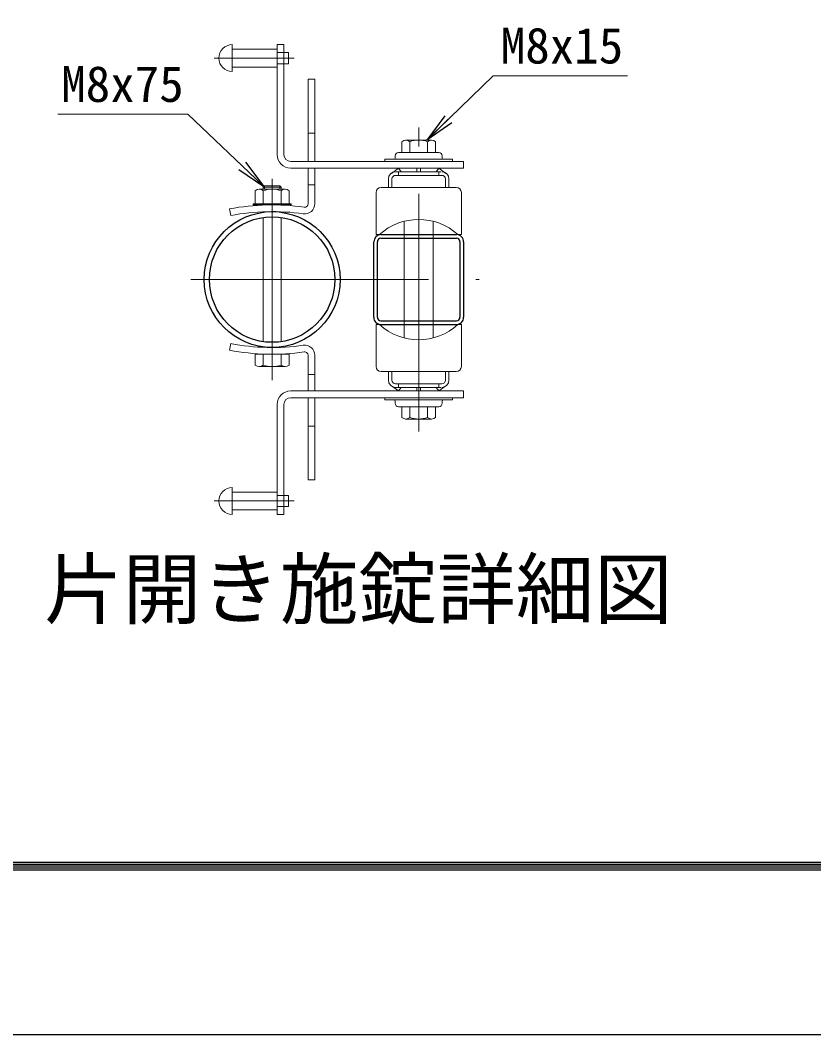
# Model space of a CAD drawing. Units: millimetres, scale not verified. Extents: x -4200 to 4200, y -2970 to 2970.
# Drawn here: x -2819 to -1759, y -2970 to -1615 of the extents above; entities that cross this region are included whole.
import ezdxf
from ezdxf.enums import TextEntityAlignment as Align

# ---------------------------------------------------------------- set-up
doc = ezdxf.new("R2010")
doc.units = ezdxf.units.MM
doc.header["$LTSCALE"] = 10
doc.linetypes.add('USER1', pattern=[50.8, 31.75, -6.35, 6.35, -6.35])
doc.layers.add('0-2_0', color=7, linetype='Continuous')
for name, color, linetype, lineweight in [('0-5_D-STR1', 1, 'Continuous', 25), ('0-6_D-BMK', 2, 'USER1', 13), ('0-7_D-STR-TXT', 7, 'Continuous', 13), ('0-8_D-STR3', 3, 'Continuous', 13), ('0-C_D-TTL', 7, 'Continuous', 25)]:
    doc.layers.add(name, color=color, linetype=linetype, lineweight=lineweight)
doc.styles.add('ＭＳ ゴシック', font='')
doc.styles.get('ＭＳ ゴシック').set_extended_font_data('MS Gothic')

# ---------------------------------------------------------------- blocks, each defined once
blk = doc.blocks.new('_Open')
at = {"layer": '0-2_0'}
blk.add_line((-10, 1.667), (0, 0), dxfattribs=at)
blk.add_lwpolyline([(-10, -1.667), (0, 0), (-10, 0)], dxfattribs=at)

msp = doc.modelspace()

# ---------------------------------------------------------------- linework, layer by layer
at = {"layer": '0-5_D-STR1'}
for p, q in [((-2346.72, -2011.47), (-2346.72, -1910.67)), ((-2341.92, -2011.47), (-2341.92, -1910.67)), ((-2337.12, -1901.07), (-2236.32, -1901.07)), ((-2337.12, -1905.87), (-2236.32, -1905.87)), ((-2231.52, -1910.67), (-2231.52, -2011.47)), ((-2226.72, -1910.67), (-2226.72, -2011.47)), ((-2337.12, -2016.27), (-2236.32, -2016.27)), ((-2337.12, -2021.07), (-2236.32, -2021.07))]:
    msp.add_line(p, q, dxfattribs=at)
for radius in [90.75, 83.85]:
    msp.add_circle((-2482.47, -1961.07), radius, dxfattribs=at)
for centre, radius, start, end in [((-2337.12, -1910.67), 9.6, 90.00008, 179.99897), ((-2337.12, -1910.67), 4.8, 90.00008, 179.99897), ((-2236.32, -1910.67), 9.6, 0, 90.00008), ((-2236.32, -1910.67), 4.8, 0, 90.00008), ((-2337.12, -2011.47), 9.6, 179.99897, 269.99957), ((-2337.12, -2011.47), 4.8, 179.99897, 269.99957), ((-2236.32, -2011.47), 9.6, 269.99957, 0), ((-2236.32, -2011.47), 4.8, 269.99957, 0)]:
    msp.add_arc(centre, radius, start, end, dxfattribs=at)
at = {"layer": '0-6_D-BMK'}
for p, q in [((-2453.06, -1665.27), (-2559.93, -1665.27)), ((-2286.72, -2164.11), (-2286.72, -1758.04)), ((-2482.47, -1826.72), (-2482.47, -2095.42)), ((-2591.24, -1961.07), (-2206, -1961.07)), ((-2453.06, -2256.87), (-2559.93, -2256.87))]:
    msp.add_line(p, q, dxfattribs=at)
at = {"layer": '0-7_D-STR-TXT'}
for points in [[(-2007.84, -1688.87), (-2187.14, -1688.87), (-2274.48, -1773.38)], [(-2768.62, -1740.2), (-2595.03, -1740.2), (-2495.02, -1835.34)]]:
    msp.add_lwpolyline(points, dxfattribs=at)
at = {"layer": '0-8_D-STR3'}
for p, q in [((-2535.72, -1647.27), (-2535.72, -1683.27)), ((-2475.72, -1647.27), (-2475.72, -1794.27)), ((-2466.72, -1647.27), (-2475.72, -1647.27)), ((-2466.72, -1647.27), (-2466.72, -1794.27)), ((-2475.72, -1653.27), (-2535.72, -1653.27)), ((-2460.72, -1657.77), (-2475.72, -1657.77)), ((-2460.72, -1657.77), (-2460.72, -1672.77)), ((-2475.72, -1677.27), (-2535.72, -1677.27)), ((-2460.72, -1672.77), (-2475.72, -1672.77)), ((-2434.47, -1693.36), (-2425.47, -1693.36)), ((-2434.47, -1803.27), (-2434.47, -1693.36)), ((-2425.47, -1803.27), (-2425.47, -1693.36)), ((-2434.47, -1765.36), (-2425.47, -1765.36)), ((-2269.42, -1774.77), (-2304.16, -1774.77)), ((-2309.22, -1791.27), (-2309.22, -1776.87)), ((-2298.72, -1791.27), (-2298.72, -1776.87)), ((-2274.72, -1791.27), (-2274.72, -1776.87)), ((-2264.22, -1791.27), (-2264.22, -1776.87)), ((-2241.72, -1800.27), (-2331.72, -1800.27)), ((-2331.72, -1800.27), (-2331.72, -1803.27)), ((-2318.22, -1795.77), (-2318.22, -1798.77)), ((-2259.72, -1791.27), (-2313.72, -1791.27)), ((-2255.22, -1795.77), (-2255.22, -1798.77)), ((-2241.72, -1800.27), (-2241.72, -1803.27)), ((-2226.72, -1803.27), (-2457.72, -1803.27)), ((-2226.72, -1812.27), (-2457.72, -1812.27)), ((-2434.47, -1859.86), (-2434.47, -1812.27)), ((-2425.47, -1859.86), (-2425.47, -1812.27)), ((-2313.72, -1812.27), (-2322.94, -1819.27)), ((-2310.08, -1817.07), (-2313.72, -1812.27)), ((-2293.92, -1812.27), (-2289.12, -1812.27)), ((-2289.12, -1812.27), (-2289.12, -1817.07)), ((-2284.32, -1812.27), (-2289.12, -1812.27)), ((-2284.32, -1812.27), (-2284.32, -1817.07)), ((-2284.32, -1812.27), (-2279.52, -1812.27)), ((-2263.36, -1817.07), (-2259.72, -1812.27)), ((-2259.72, -1812.27), (-2250.5, -1819.27)), ((-2226.72, -1803.27), (-2226.72, -1812.27)), ((-2327.22, -1826.67), (-2327.22, -1838.07)), ((-2322.42, -1826.67), (-2322.42, -1838.07)), ((-2317.62, -1817.07), (-2257.02, -1817.07)), ((-2255.82, -1821.87), (-2317.62, -1821.87)), ((-2313.72, -1817.07), (-2313.72, -1821.87)), ((-2259.72, -1817.07), (-2259.72, -1821.87)), ((-2251.02, -1826.67), (-2251.02, -1838.07)), ((-2246.22, -1826.67), (-2246.22, -1838.07)), ((-2504.97, -1859.82), (-2504.97, -1842.42)), ((-2465.17, -1840.32), (-2499.91, -1840.32)), ((-2492.67, -1835.82), (-2494.47, -1837.62)), ((-2494.47, -1837.62), (-2470.47, -1837.62)), ((-2494.47, -1840.32), (-2494.47, -1837.62)), ((-2494.47, -1859.82), (-2494.47, -1842.42)), ((-2492.67, -1835.82), (-2492.67, -1840.32)), ((-2472.27, -1835.82), (-2492.67, -1835.82)), ((-2472.27, -1835.82), (-2472.27, -1840.32)), ((-2470.47, -1859.82), (-2470.47, -1842.42)), ((-2459.97, -1859.82), (-2459.97, -1842.42)), ((-2434.47, -1834.36), (-2425.47, -1834.36)), ((-2236.47, -1838.07), (-2336.97, -1838.07)), ((-2343.72, -1844.82), (-2343.72, -1901.07)), ((-2229.72, -1844.82), (-2229.72, -1901.07)), ((-2537.81, -1875.47), (-2539.47, -1866.63)), ((-2459.97, -1859.82), (-2504.97, -1859.82)), ((-2494.47, -2044.06), (-2494.47, -1878.09)), ((-2470.47, -2044.06), (-2470.47, -1878.09)), ((-2306.22, -2038.91), (-2306.22, -1883.24)), ((-2267.22, -2038.91), (-2267.22, -1883.24)), ((-2339.22, -1901.07), (-2343.72, -1901.07)), ((-2229.72, -1901.07), (-2234.22, -1901.07)), ((-2343.72, -2077.32), (-2343.72, -2021.07)), ((-2339.22, -2021.07), (-2343.72, -2021.07)), ((-2229.72, -2021.07), (-2234.22, -2021.07)), ((-2229.72, -2077.32), (-2229.72, -2021.07)), ((-2537.81, -2046.67), (-2539.47, -2055.52)), ((-2504.97, -2060.82), (-2504.97, -2075.22)), ((-2459.97, -2060.82), (-2504.97, -2060.82)), ((-2494.47, -2060.82), (-2494.47, -2075.22)), ((-2470.47, -2060.82), (-2470.47, -2075.22)), ((-2459.97, -2060.82), (-2459.97, -2075.22)), ((-2434.47, -2062.29), (-2434.47, -2109.87)), ((-2425.47, -2062.29), (-2425.47, -2109.87)), ((-2465.17, -2077.32), (-2499.91, -2077.32)), ((-2236.47, -2084.07), (-2336.97, -2084.07)), ((-2327.22, -2095.47), (-2327.22, -2084.07)), ((-2322.42, -2095.47), (-2322.42, -2084.07)), ((-2251.02, -2095.47), (-2251.02, -2084.07)), ((-2246.22, -2095.47), (-2246.22, -2084.07)), ((-2434.47, -2087.79), (-2425.47, -2087.79)), ((-2255.82, -2100.27), (-2317.62, -2100.27)), ((-2313.72, -2105.07), (-2313.72, -2100.27)), ((-2259.72, -2105.07), (-2259.72, -2100.27)), ((-2226.72, -2109.87), (-2457.72, -2109.87)), ((-2317.62, -2105.07), (-2257.02, -2105.07)), ((-2293.92, -2109.87), (-2289.12, -2109.87)), ((-2289.12, -2109.87), (-2289.12, -2105.07)), ((-2284.32, -2109.87), (-2289.12, -2109.87)), ((-2284.32, -2109.87), (-2284.32, -2105.07)), ((-2284.32, -2109.87), (-2279.52, -2109.87)), ((-2263.36, -2105.07), (-2259.72, -2109.87)), ((-2259.72, -2109.87), (-2250.5, -2102.88)), ((-2226.72, -2118.87), (-2226.72, -2109.87)), ((-2226.72, -2118.87), (-2457.72, -2118.87)), ((-2434.47, -2118.87), (-2434.47, -2228.79)), ((-2425.47, -2118.87), (-2425.47, -2228.79)), ((-2331.72, -2121.87), (-2331.72, -2118.87)), ((-2241.72, -2121.87), (-2331.72, -2121.87)), ((-2318.22, -2126.37), (-2318.22, -2123.37)), ((-2255.22, -2126.37), (-2255.22, -2123.37)), ((-2241.72, -2121.87), (-2241.72, -2118.87)), ((-2466.72, -2274.87), (-2466.72, -2127.87)), ((-2259.72, -2130.87), (-2313.72, -2130.87)), ((-2309.22, -2130.87), (-2309.22, -2145.27)), ((-2298.72, -2130.87), (-2298.72, -2145.27)), ((-2274.72, -2130.87), (-2274.72, -2145.27)), ((-2264.22, -2130.87), (-2264.22, -2145.27)), ((-2269.42, -2147.37), (-2304.16, -2147.37)), ((-2434.47, -2156.79), (-2425.47, -2156.79)), ((-2434.47, -2228.79), (-2425.47, -2228.79)), ((-2535.72, -2274.87), (-2535.72, -2238.87)), ((-2475.72, -2244.87), (-2535.72, -2244.87)), ((-2475.72, -2268.87), (-2535.72, -2268.87)), ((-2460.72, -2264.37), (-2475.72, -2264.37))]:
    msp.add_line(p, q, dxfattribs=at)
for points in [[(-2470.47, -1840.32), (-2470.47, -1837.62), (-2472.27, -1835.82)], [(-2310.08, -2105.07), (-2313.72, -2109.87), (-2322.94, -2102.88)], [(-2466.72, -2274.87), (-2475.72, -2274.87), (-2475.72, -2127.87)], [(-2460.72, -2264.37), (-2460.72, -2249.37), (-2475.72, -2249.37)]]:
    msp.add_lwpolyline(points, dxfattribs=at)
msp.add_lwpolyline([(-2507.97, -1859.82), (-2507.97, -1861.32), (-2456.97, -1861.32), (-2456.97, -1859.82)], close=True, dxfattribs=at)
for centre, radius, start, end in [((-2535.72, -1665.27), 18, 90, 270), ((-2303.97, -1782.38), 7.61, 46.35169, 133.64831), ((-2286.72, -1810.11), 35.34, 70.14751, 109.85249), ((-2269.47, -1782.39), 7.61, 46.39452, 133.60548), ((-2457.72, -1794.27), 18, 180, 270), ((-2457.72, -1794.27), 9, 180, 270), ((-2319.72, -1798.77), 1.5, 270, 0), ((-2313.72, -1795.77), 4.5, 90, 180), ((-2259.72, -1795.77), 4.5, 0, 90), ((-2253.72, -1798.77), 1.5, 180, 270), ((-2317.62, -1826.67), 9.6, 90, 180), ((-2317.62, -1826.67), 4.8, 90, 180), ((-2255.82, -1826.67), 9.6, 0, 90), ((-2255.82, -1826.67), 4.8, 0, 90), ((-2499.72, -1847.93), 7.61, 46.35169, 133.64831), ((-2482.47, -1875.66), 35.34, 70.14751, 109.85249), ((-2465.22, -1847.94), 7.61, 46.39452, 133.60548), ((-2336.97, -1844.82), 6.75, 90, 180), ((-2236.47, -1844.82), 6.75, 0, 90), ((-2482.47, -2170.32), 309, 82.02413, 100.63), ((-2438.97, -1859.86), 13.5, 262.02413, 0), ((-2438.97, -1859.86), 4.5, 262.02413, 0), ((-2482.47, -2170.32), 300, 82.02413, 100.63), ((-2286.72, -1958.76), 78, 47.69501, 132.30499), ((-2286.72, -1963.39), 78, 227.69501, 312.30499), ((-2482.47, -1751.82), 309, 259.37, 277.97587), ((-2482.47, -1751.82), 300, 259.37, 277.97587), ((-2438.97, -2062.29), 13.5, 0, 97.97587), ((-2438.97, -2062.29), 4.5, 0, 97.97587), ((-2499.72, -2069.72), 7.61, 226.35169, 313.64831), ((-2482.47, -2041.99), 35.34, 250.14751, 289.85249), ((-2465.22, -2069.71), 7.61, 226.39452, 313.60548), ((-2336.97, -2077.32), 6.75, 180, 270), ((-2236.47, -2077.32), 6.75, 270, 0), ((-2317.62, -2095.47), 9.6, 180, 270), ((-2317.62, -2095.47), 4.8, 180, 270), ((-2255.82, -2095.47), 9.6, 270, 0), ((-2255.82, -2095.47), 4.8, 270, 0), ((-2457.72, -2127.87), 18, 90, 180), ((-2457.72, -2127.87), 9, 90, 180), ((-2319.72, -2123.37), 1.5, 0, 90), ((-2313.72, -2126.37), 4.5, 180, 270), ((-2259.72, -2126.37), 4.5, 270, 0), ((-2253.72, -2123.37), 1.5, 90, 180), ((-2303.97, -2139.77), 7.61, 226.35169, 313.64831), ((-2286.72, -2112.04), 35.34, 250.14751, 289.85249), ((-2269.47, -2139.76), 7.61, 226.39452, 313.60548), ((-2535.72, -2256.87), 18, 90, 270)]:
    msp.add_arc(centre, radius, start, end, dxfattribs=at)
at = {"layer": '0-C_D-TTL', "color": 2}
msp.add_lwpolyline([(-4200.1, 2970.16), (4199.9, 2970.16), (4199.9, -2969.84), (-4200.1, -2969.84)], close=True, dxfattribs=at)
at = {"layer": '0-C_D-TTL'}
for points in [[(-3930.1, 2750.16), (3929.9, 2750.16), (3929.9, -2749.84), (-3930.1, -2749.84)], [(-3927.6, 2747.66), (3927.4, 2747.66), (3927.4, -2747.34), (-3927.6, -2747.34)], [(-3925.1, 2745.16), (3924.9, 2745.16), (3924.9, -2744.84), (-3925.1, -2744.84)], [(-3922.6, 2742.66), (3922.4, 2742.66), (3922.4, -2742.34), (-3922.6, -2742.34)], [(-3920.1, 2740.16), (3919.9, 2740.16), (3919.9, -2739.84), (-3920.1, -2739.84)]]:
    msp.add_lwpolyline(points, close=True, dxfattribs=at)

# ---------------------------------------------------------------- block references
at = {"layer": '0-7_D-STR-TXT', "xscale": 4, "yscale": 4}
for p, rotation in [((-2275.92, -1774.77), 224.05736), ((-2493.57, -1836.72), 316.4283)]:
    msp.add_blockref('_Open', p, dxfattribs=dict(at, rotation=rotation))

# ---------------------------------------------------------------- texts
at = {"layer": '0-7_D-STR-TXT', "style": 'ＭＳ ゴシック'}
for s, height, p in [('M8x15', 48.09, (-2177.02, -1686.92)), ('M8x75', 48.09, (-2764.25, -1738.23)), ('片開き施錠詳細図', 76.98, (-2787.19, -2436.07))]:
    msp.add_text(s, height=height, dxfattribs=at).set_placement(p, align=Align.BOTTOM_LEFT)

doc.saveas('drawing.dxf')
